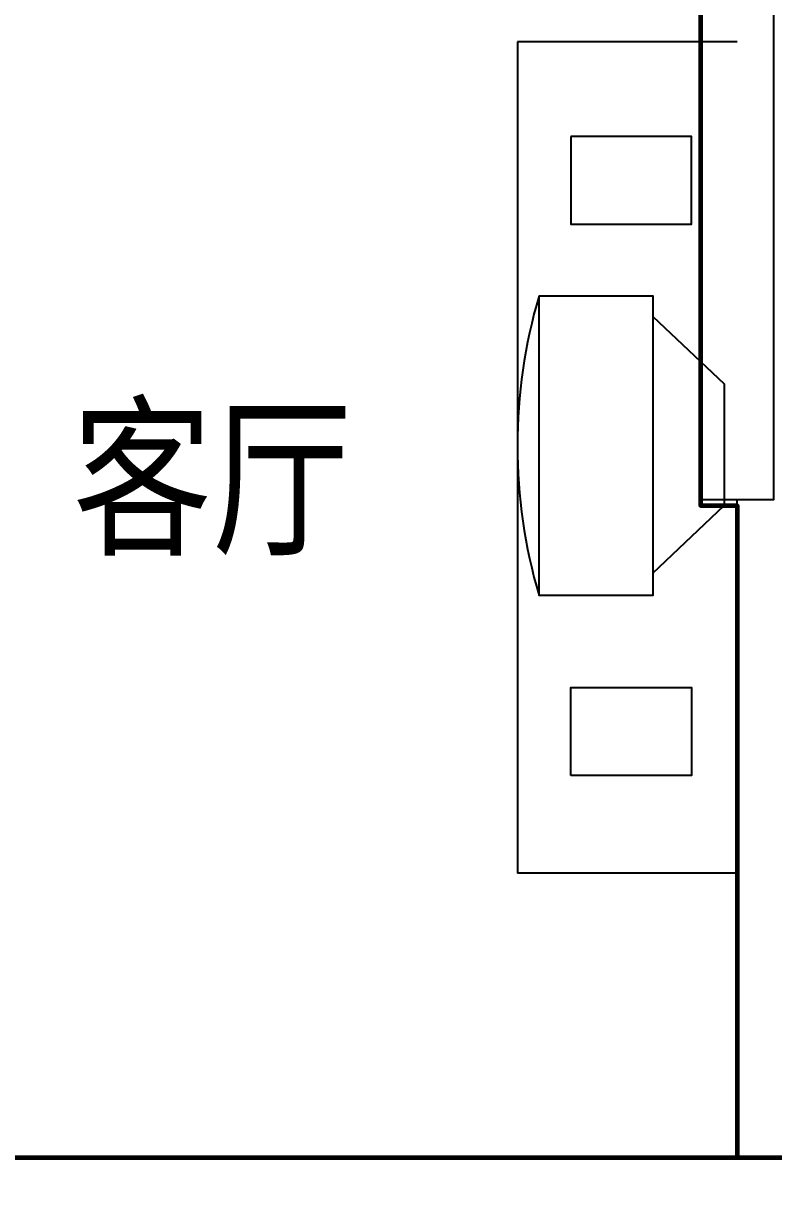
# Model space of a CAD drawing. Extents: x -355483 to -326583, y -641147 to -611949.
# Drawn here: x -335234 to -333183, y -617018 to -613847 of the extents above; entities that cross this region are included whole.
import ezdxf

# ---------------------------------------------------------------- set-up
doc = ezdxf.new("R2010")
doc.units = 0
doc.header["$LTSCALE"] = 1000
doc.header["$MEASUREMENT"] = 0
doc.layers.get('0').update_dxf_attribs({"linetype": 'CONTINUOUS'})
doc.layers.add('GT_客厅', color=2, linetype='CONTINUOUS', lineweight=60)
doc.layers.add('GT_过道', color=30, linetype='CONTINUOUS', lineweight=60)
for name, color, linetype in [('JG', 8, 'CONTINUOUS'), ('JIAJU', 252, 'CONTINUOUS'), ('PL', 8, 'CONTINUOUS'), ('PUB_TEXT', 7, 'CONTINUOUS'), ('WALL', 2, 'CONTINUOUS')]:
    doc.layers.add(name, color=color, linetype=linetype)
doc.styles.add('-黑体', font='simhei.ttf', dxfattribs={"width": 0.7})
doc.styles.add('DIM_FONT', font='ROMAND.shx', dxfattribs={"width": 0.7})

# ---------------------------------------------------------------- blocks, each defined once
blk = doc.blocks.new('U_B6PVR')
at = {"layer": 'PL'}
for p, q in [((0, 2273), (600, 2273)), ((600, 0), (600, 2273)), ((230.1, 1452.6), (35.2, 1268.2)), ((35.2, 935.6), (35.2, 1268.2)), ((230.1, 751.3), (35.2, 935.6)), ((0, 0), (600, 0))]:
    blk.add_line(p, q, dxfattribs=at)
for points in [[(454.9, 2005.9), (454.9, 1765.9), (124.9, 1765.9), (124.9, 2005.9)], [(541.5, 694.8), (230.1, 694.8), (230.1, 1513.9), (541.5, 1513.9)], [(454.9, 259.1), (454.9, 499.1), (124.9, 499.1), (124.9, 259.1)]]:
    blk.add_lwpolyline(points, close=True, dxfattribs=at)
blk.add_arc((-851.6, 1104.4), 1452, 343.6171, 16.3829, dxfattribs=at)
at = {"color": 5, "style": 'DIM_FONT', "width": 0.8, "flags": 9}
for tag in ['YSIZE', 'XSIZE']:
    blk.add_attdef(tag, (0, 0), '', height=0.5, dxfattribs=at)
blk = doc.blocks.new('_C19XRJ')
at = {"layer": 'JIAJU', "rotation": 180}
blk.add_blockref('U_B6PVR', (600, 0), dxfattribs=at)
at = {"style": 'DIM_FONT', "width": 0.8, "flags": 9}
for tag in ['YSIZE', 'XSIZE']:
    blk.add_attdef(tag, (0, 0), '', height=0.5, dxfattribs=at)

msp = doc.modelspace()

# ---------------------------------------------------------------- linework, layer by layer
at = {"layer": 'GT_客厅'}
msp.add_lwpolyline([(-333383.2, -613349), (-333383.2, -615166), (-333283.2, -615166), (-333283.2, -616949), (-337383.1, -616949), (-337383.2, -613349), (-333383.2, -613349)], dxfattribs=at)
at = {"layer": 'GT_过道'}
msp.add_lwpolyline([(-337383.1, -616949), (-337383.1, -617949), (-331583.2, -617949), (-331583.2, -616949), (-337383.1, -616949)], dxfattribs=at)
at = {"layer": 'WALL'}
for q in [(-333283.2, -615149), (-333083.2, -616949)]:
    msp.add_line((-333283.2, -616949), q, dxfattribs=at)
msp.add_lwpolyline([(-333383.2, -613149), (-334083.2, -613149), (-334083.2, -613349), (-333383.2, -613349), (-333383.2, -615149), (-333183.2, -615149), (-333183.2, -613149)], close=True, dxfattribs=at)

# ---------------------------------------------------------------- block references
at = {"layer": 'JG'}
msp.add_blockref('_C19XRJ', (-333883.2, -613897.7), dxfattribs=at)

# ---------------------------------------------------------------- texts
at = {"layer": 'PUB_TEXT', "linetype": 'Continuous', "style": '-黑体', "width": 0.8}
msp.add_text('客厅', height=350, dxfattribs=at).set_placement((-335099.8, -615265.2))

doc.saveas('drawing.dxf')
